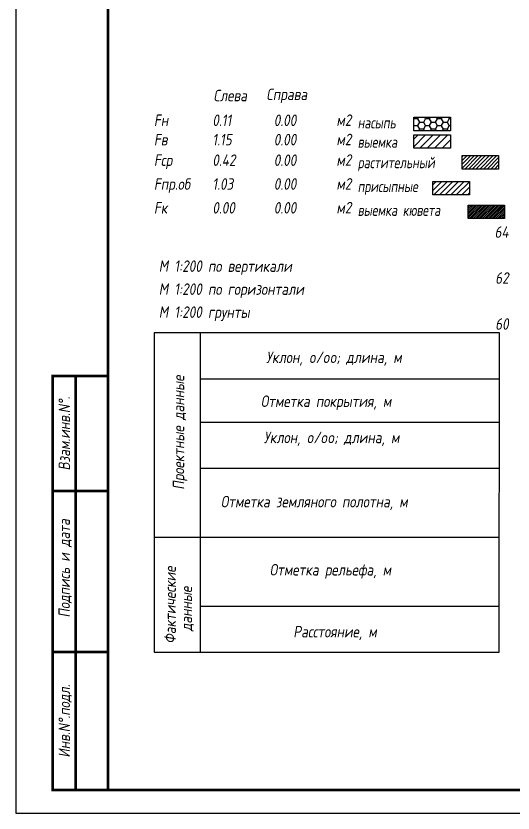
# Model space of a CAD drawing. Extents: x -717 to 1451, y -133302 to 233.
# Drawn here: x -30.1 to 78, y -128697.4 to -128524.1 of the extents above; entities that cross this region are included whole.
import ezdxf
from ezdxf.enums import TextEntityAlignment as Align

# ---------------------------------------------------------------- set-up
doc = ezdxf.new("R2010")
doc.units = 0
for name, color, linetype in [('Зарамочное оформление', 7, 'Continuous'), ('Линейка абсолютных высот', 7, 'Continuous'), ('Объем выемки', 7, 'Continuous'), ('Объем кюветов', 7, 'Continuous'), ('Объем насыпи', 7, 'Continuous'), ('Объем присыпных обочин', 7, 'Continuous'), ('Объем срезки растительного слоя', 7, 'Continuous'), ('Объём_2650', 7, 'Continuous'), ('Таблица', 7, 'Continuous')]:
    doc.layers.add(name, color=color, linetype=linetype)
for name, color, linetype, true_color in [('Объём_2563', 7, 'Continuous', 0xff8000), ('Объём_2570', 7, 'Continuous', 0x80ff00), ('Объём_2600', 7, 'Continuous', 0x808000), ('Объём_2620', 2, 'Continuous', 0xffff00)]:
    doc.layers.add(name, color=color, linetype=linetype, true_color=true_color)
doc.styles.add('М', font='romand.shx', dxfattribs={"width": 0.8, "oblique": 10, "height": 2.5})

# ---------------------------------------------------------------- blocks, each defined once
blk = doc.blocks.new('условные обозначения')
at = {"layer": 'Объём_2563'}
h = blk.add_hatch(dxfattribs=at)
h.set_pattern_fill('ANSI31', color=256, scale=0.3)
h.set_pattern_definition([(45, (-34.5, -100.5), (-0.673519, 0.673519), [])])
h.paths.add_polyline_path([(18.26, 7.53), (27.08, 7.53), (27.08, 4.62), (18.26, 4.62)])
at = {"layer": 'Объём_2570'}
h = blk.add_hatch(dxfattribs=at)
h.set_pattern_fill('ANSI31', color=3, scale=0.2)
h.set_pattern_definition([(45, (-32.9034, -100.5), (-0.4490128, 0.4490128), [])])
h.paths.add_polyline_path([(25.29, 13.16), (34.12, 13.16), (34.12, 10.25), (25.29, 10.25)])
at = {"layer": 'Объём_2600'}
h = blk.add_hatch(dxfattribs=at)
h.set_pattern_fill('ANSI31', color=6, scale=0.4)
h.set_pattern_definition([(45, (-34.5, -100.5), (-0.898026, 0.898026), [])])
h.paths.add_polyline_path([(13.63, 17.67), (22.46, 17.67), (22.46, 14.76), (13.63, 14.76)])
at = {"layer": 'Объём_2620'}
h = blk.add_hatch(dxfattribs=at)
h.set_pattern_fill('ANSI31', color=2, scale=0.1)
h.set_pattern_definition([(45, (-33.755, -100.5), (-0.2245064, 0.2245064), [])])
h.paths.add_polyline_path([(26.75, 2.41), (35.57, 2.41), (35.57, -0.5), (26.75, -0.5)])
at = {"layer": 'Объём_2650'}
h = blk.add_hatch(dxfattribs=at)
h.set_pattern_fill('HONEY', color=5, scale=0.3)
h.set_pattern_definition([(0, (-34.5, -100.5), (1.42875, 0.824889), [0.9525, -1.905]), (120, (-34.5, -100.5), (-1.42875, 0.824889), [0.9525, -1.905]), (60, (-34.5, -100.5), (3e-09, 1.6497784), [-1.905, 0.9525])])
h.paths.add_polyline_path([(13.63, 21.49), (22.46, 21.49), (22.46, 18.58), (13.63, 18.58)])
at = {"layer": 'Объём_2563'}
blk.add_lwpolyline([(18.26, 7.53), (27.08, 7.53), (27.08, 4.62), (18.26, 4.62)], close=True, dxfattribs=at)
at = {"layer": 'Объём_2620', "color": 2}
blk.add_lwpolyline([(26.75, 2.41), (35.57, 2.41), (35.57, -0.5), (26.75, -0.5)], close=True, dxfattribs=at)
at = {"layer": 'Объём_2650', "color": 5}
blk.add_lwpolyline([(13.63, 21.49), (22.46, 21.49), (22.46, 18.58), (13.63, 18.58)], close=True, dxfattribs=at)
at = {"layer": 'Объём_2650', "color": 6}
blk.add_lwpolyline([(13.63, 17.67), (22.46, 17.67), (22.46, 14.76), (13.63, 14.76)], close=True, dxfattribs=at)
at = {"layer": 'Объём_2650', "color": 3}
blk.add_lwpolyline([(25.29, 13.16), (34.12, 13.16), (34.12, 10.25), (25.29, 10.25)], close=True, dxfattribs=at)
at = {"layer": 'Объем насыпи', "color": 1, "style": 'М', "oblique": 10, "width": 0.8}
for s, p in [('насыпь', (0.09, 19.09)), ('выемка', (0.09, 14.89)), ('растительный', (0.09, 10.42)), ('присыпные', (0.09, 5.24)), ('выемка кювета', (0.09, 0.06))]:
    blk.add_text(s, height=2.5, dxfattribs=at).set_placement(p)

msp = doc.modelspace()

# ---------------------------------------------------------------- linework, layer by layer
at = {"layer": 'Таблица', "linetype": 'Continuous', "flags": 128}
for points in [[(0, -128593), (-0.054, -128662.421)], [(75, -128593), (0, -128593)], [(10, -128593), (10, -128662.421)], [(74.946, -128662.421), (75, -128593)], [(10, -128603), (75, -128603)], [(10, -128612.421), (75, -128612.421)], [(9.946, -128622.421), (74.946, -128622.421)], [(-0.054, -128637.421), (74.946, -128637.421)], [(9.946, -128652.421), (74.946, -128652.421)], [(-0.054, -128662.421), (74.946, -128662.421)]]:
    msp.add_lwpolyline(points, dxfattribs=at)

# ---------------------------------------------------------------- block references
at = {"layer": 'Объём_2570', "xscale": 0.9}
msp.add_blockref('условные обозначения', (44.114, -128567.653), dxfattribs=at)

# ---------------------------------------------------------------- texts
at = {"style": 'М', "oblique": 10, "width": 0.8}
msp.add_text('М 1:200 грунты', height=2.5, dxfattribs=at).set_placement((0.973, -128589.769))
at = {"layer": 'Линейка абсолютных высот', "style": 'М', "oblique": 10, "width": 0.8}
for s, p in [('64', (77, -128571.107)), ('62', (77, -128581.107)), ('60', (77, -128591.107))]:
    msp.add_text(s, height=2.5, dxfattribs=at).set_placement(p, align=Align.MIDDLE_RIGHT)
at = {"layer": 'Объем выемки', "style": 'М', "oblique": 10, "width": 0.8}
for s, p in [('Fв', (-0.074, -128552.264)), ('1.15', (12.626, -128552.264)), ('0.00', (25.967, -128552.264)), ('м2', (39.572, -128552.23))]:
    msp.add_text(s, height=2.5, dxfattribs=at).set_placement(p)
at = {"layer": 'Объем кюветов', "style": 'М', "oblique": 10, "width": 0.8}
for s, p in [('Fк', (-0.074, -128567.089)), ('0.00', (12.626, -128567.089)), ('0.00', (25.967, -128567.089)), ('м2', (39.572, -128567.055))]:
    msp.add_text(s, height=2.5, dxfattribs=at).set_placement(p)
at = {"layer": 'Объем насыпи', "style": 'М', "oblique": 10, "width": 0.8}
for s, p in [('Слева', (12.87, -128542.678)), ('Справа', (24.363, -128542.411)), ('Fн', (-0.074, -128548.059)), ('0.11', (12.626, -128548.059)), ('0.00', (25.967, -128548.059)), ('м2', (39.572, -128548.025))]:
    msp.add_text(s, height=2.5, dxfattribs=at).set_placement(p)
at = {"layer": 'Объем присыпных обочин', "style": 'М', "oblique": 10, "width": 0.8}
for s, p in [('Fпр.об', (-0.074, -128561.91)), ('1.03', (12.626, -128561.91)), ('0.00', (25.967, -128561.91)), ('м2', (39.572, -128561.877))]:
    msp.add_text(s, height=2.5, dxfattribs=at).set_placement(p)
at = {"layer": 'Объем срезки растительного слоя', "style": 'М', "oblique": 10, "width": 0.8}
for s, p in [('Fср', (-0.074, -128556.732)), ('0.42', (12.626, -128556.732)), ('0.00', (25.967, -128556.732)), ('м2', (39.572, -128556.698))]:
    msp.add_text(s, height=2.5, dxfattribs=at).set_placement(p)
at = {"layer": 'Таблица', "style": 'М', "oblique": 10, "width": 0.8}
for s, p in [('М 1:200 по вертикали', (0.973, -128579.769)), ('М 1:200 по горизонтали', (0.973, -128584.769)), ('Уклон, o/oo; длина, м', (24.315, -128599.584)), ('Отметка покрытия, м', (23.148, -128609.139)), ('Уклон, o/oo; длина, м', (23.824, -128617.017)), ('Отметка земляного полотна, м', (14.462, -128630.965)), ('Отметка рельефа, м', (25.077, -128645.777)), ('Расстояние, м', (30.202, -128659.23))]:
    msp.add_text(s, height=2.5, dxfattribs=at).set_placement(p)
for s, p in [('Проектные данные ', (6.519, -128627.141)), ('Фактические ', (4.698, -128660.596)), ('данные', (8.204, -128657.891))]:
    msp.add_text(s, height=2.5, rotation=90, dxfattribs=at).set_placement(p)

# ---------------------------------------------------------------- wipeouts: each hides what was drawn before it
msp.add_wipeout([(-10.054, -128602.421), (-22.054, -128602.421), (-22.054, -128692.421), (-10.054, -128692.421)]).dxf.layer = 'Зарамочное оформление'

# ---------------------------------------------------------------- next in the draw order: linework, layer by layer
at = {"flags": 128}
msp.add_lwpolyline([(-30.054, -128697.421), (389.946, -128697.421), (389.946, -128400.421), (-30.054, -128400.421)], close=True, dxfattribs=at)
at = {"const_width": 0.6, "flags": 128}
msp.add_lwpolyline([(-10.054, -128692.421), (384.946, -128692.421), (384.946, -128405.421), (-10.054, -128405.421)], close=True, dxfattribs=at)
at = {"layer": 'Зарамочное оформление', "linetype": 'Continuous', "lineweight": -3, "const_width": 0.6, "flags": 128}
for points in [[(-10.054, -128692.421), (-22.054, -128692.421), (-22.054, -128602.421), (-10.054, -128602.421)], [(-17.054, -128692.421), (-17.054, -128602.421)], [(-22.054, -128627.421), (-10.054, -128627.421)], [(-22.054, -128662.421), (-10.054, -128662.421)]]:
    msp.add_lwpolyline(points, dxfattribs=at)

# ---------------------------------------------------------------- next in the draw order: texts
at = {"layer": 'Зарамочное оформление', "lineweight": 15, "style": 'М', "oblique": 10, "width": 0.8}
for s, p in [('Взам.инв.N%%d.', (-19.554, -128614.921)), ('Подпись и дата', (-19.572, -128644.227)), ('Инв.N%%d.подл.', (-19.554, -128677.421))]:
    msp.add_text(s, height=2.5, rotation=90, dxfattribs=at).set_placement(p, align=Align.MIDDLE_CENTER)

doc.saveas('drawing.dxf')
